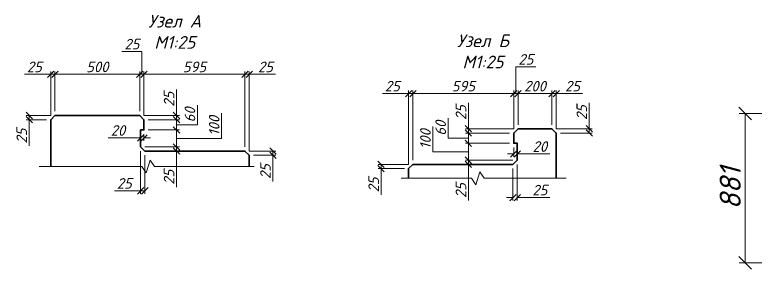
# Model space of a CAD drawing. Header units: millimetres. Extents: x -2273229 to 69798, y -750941 to 41219.
# Drawn here: x 26888 to 31252, y 26028 to 27529 of the extents above; entities that cross this region are included whole.
import ezdxf

# ---------------------------------------------------------------- set-up
doc = ezdxf.new("R2010")
doc.units = ezdxf.units.MM
for name, color, linetype, lineweight in [('$Выноски', 5, 'Continuous', 13), ('$Размеры', 5, 'Continuous', 13), ('$Слои конструкции', 7, 'Continuous', 35), ('$Тонкие', 8, 'Continuous', 13)]:
    doc.layers.add(name, color=color, linetype=linetype, lineweight=lineweight)
doc.styles.add('@ТРАНСПРОЕКТ', font='isocpeur.ttf', dxfattribs={"oblique": 15})
doc.dimstyles.new('@TN  1-25', dxfattribs={"dimscale": 25, "dimtxt": 2.5, "dimasz": 1.5, "dimexe": 0.7, "dimexo": 1, "dimgap": 0.5, "dimtad": 1, "dimdec": 0, "dimzin": 0, "dimdsep": 46, "dimtxsty": '@ТРАНСПРОЕКТ', "dimblk": 'OBLIQUE', "dimcen": 0, "dimclrd": 256, "dimclre": 256, "dimclrt": 256, "dimaunit": 1, "dimadec": 3, "dimazin": 0, "dimtfac": 1, "dimtdec": 0, "dimtofl": 0, "dimtmove": 0, "dimatfit": 3, "dimfxl": 1, "dimtolj": 1, "dimtzin": 0, "dimlwd": 13, "dimlwe": 13, "dimarcsym": 0})
doc.dimstyles.new('@TN  1-50', dxfattribs={"dimscale": 50, "dimtxt": 2.5, "dimasz": 1.5, "dimexe": 0.7, "dimexo": 1, "dimgap": 0.5, "dimtad": 1, "dimdec": 0, "dimzin": 0, "dimdsep": 46, "dimtxsty": '@ТРАНСПРОЕКТ', "dimblk": 'OBLIQUE', "dimcen": 0, "dimclrd": 5, "dimclre": 5, "dimclrt": 5, "dimaunit": 1, "dimadec": 3, "dimazin": 0, "dimtfac": 1, "dimtdec": 0, "dimtofl": 0, "dimtmove": 0, "dimatfit": 3, "dimfxl": 1, "dimtolj": 1, "dimtzin": 0, "dimlwd": 13, "dimlwe": 13, "dimarcsym": 0})

# ---------------------------------------------------------------- blocks, each defined once
blk = doc.blocks.new('_Oblique')
at = {"color": 0, "linetype": 'ByBlock', "lineweight": -2}
blk.add_line((-0.5, -0.5), (0.5, 0.5), dxfattribs=at)
blk = doc.blocks.new('*D136')
at = {"layer": '$Размеры', "color": 5, "linetype": 'Continuous', "lineweight": 13, "transparency": 16777216}
for p, q in [((31400.4, 26946.8), (31156.9, 26946.8)), ((31191.9, 26065.7), (31191.9, 26946.8)), ((31375.4, 26065.7), (31156.9, 26065.7))]:
    blk.add_line(p, q, dxfattribs=at)
at = {"layer": 'Defpoints', "color": 0, "transparency": 16777216}
for p in [(31191.9, 26946.8), (31450.4, 26946.8), (31425.4, 26065.7)]:
    blk.add_point(p, dxfattribs=at)
at = {"layer": '$Размеры', "color": 5, "lineweight": 13, "transparency": 16777216, "xscale": 75, "yscale": 75, "zscale": 75}
for p, rotation in [((31191.9, 26946.8), 90), ((31191.9, 26065.7), 270)]:
    blk.add_blockref('_Oblique', p, dxfattribs=dict(at, rotation=rotation))
at = {"layer": '$Размеры', "color": 5, "transparency": 16777216, "insert": (31104.4, 26506.2), "char_height": 125, "attachment_point": 5, "rotation": 90, "style": '@ТРАНСПРОЕКТ'}
blk.add_mtext('\\A1;881', dxfattribs=at)
blk = doc.blocks.new('*D165')
at = {"layer": '$Размеры', "linetype": 'Continuous', "lineweight": 13, "ltscale": 50, "transparency": 16777216}
for p, q in [((27099.4, 26934.8), (27099.4, 27195.3)), ((27124.4, 26959.8), (27124.4, 27195.3)), ((27099.4, 27177.8), (26945.1, 27177.8)), ((27124.4, 27177.8), (27099.4, 27177.8))]:
    blk.add_line(p, q, dxfattribs=at)
at = {"layer": 'Defpoints', "color": 0, "ltscale": 50, "transparency": 16777216}
for p in [(27099.4, 27177.8), (27124.4, 26934.8), (27099.4, 26909.8)]:
    blk.add_point(p, dxfattribs=at)
at = {"layer": '$Размеры', "lineweight": 13, "ltscale": 50, "transparency": 16777216, "xscale": 37.5, "yscale": 37.5, "zscale": 37.5, "rotation": 180}
blk.add_blockref('_Oblique', (27099.4, 27177.8), dxfattribs=at)
at = {"layer": '$Размеры', "lineweight": 13, "ltscale": 50, "transparency": 16777216, "xscale": 37.5, "yscale": 37.5, "zscale": 37.5}
blk.add_blockref('_Oblique', (27124.4, 27177.8), dxfattribs=at)
at = {"layer": '$Размеры', "ltscale": 50, "transparency": 16777216, "insert": (27003.5, 27221.6), "char_height": 62.5, "attachment_point": 5, "style": '@ТРАНСПРОЕКТ'}
blk.add_mtext('\\A1;25', dxfattribs=at)
blk = doc.blocks.new('*D166')
at = {"layer": '$Размеры', "linetype": 'Continuous', "lineweight": 13, "ltscale": 50, "transparency": 16777216}
for p, q in [((27124.4, 26959.8), (27124.4, 27195.3)), ((27624.4, 26959.8), (27624.4, 27195.3)), ((27124.4, 27177.8), (27624.4, 27177.8))]:
    blk.add_line(p, q, dxfattribs=at)
at = {"layer": 'Defpoints', "color": 0, "ltscale": 50, "transparency": 16777216}
for p in [(27624.4, 27177.8), (27124.4, 26934.8), (27624.4, 26934.8)]:
    blk.add_point(p, dxfattribs=at)
at = {"layer": '$Размеры', "lineweight": 13, "ltscale": 50, "transparency": 16777216, "xscale": 37.5, "yscale": 37.5, "zscale": 37.5, "rotation": 180}
blk.add_blockref('_Oblique', (27124.4, 27177.8), dxfattribs=at)
at = {"layer": '$Размеры', "lineweight": 13, "ltscale": 50, "transparency": 16777216, "xscale": 37.5, "yscale": 37.5, "zscale": 37.5}
blk.add_blockref('_Oblique', (27624.4, 27177.8), dxfattribs=at)
at = {"layer": '$Размеры', "ltscale": 50, "transparency": 16777216, "insert": (27374.4, 27221.6), "char_height": 62.5, "attachment_point": 5, "style": '@ТРАНСПРОЕКТ'}
blk.add_mtext('\\A1;500', dxfattribs=at)
blk = doc.blocks.new('*D167')
at = {"layer": '$Размеры', "linetype": 'Continuous', "lineweight": 13, "ltscale": 50, "transparency": 16777216}
for p, q in [((27636.3, 27312.3), (27519.5, 27312.3)), ((27636.9, 27177.8), (27636.3, 27312.3)), ((27624.4, 26959.8), (27624.4, 27195.3)), ((27649.4, 26934.8), (27649.4, 27195.3)), ((27624.4, 27177.8), (27649.4, 27177.8))]:
    blk.add_line(p, q, dxfattribs=at)
at = {"layer": 'Defpoints', "color": 0, "ltscale": 50, "transparency": 16777216}
for p in [(27649.4, 27177.8), (27624.4, 26934.8), (27649.4, 26909.8)]:
    blk.add_point(p, dxfattribs=at)
at = {"layer": '$Размеры', "lineweight": 13, "ltscale": 50, "transparency": 16777216, "xscale": 37.5, "yscale": 37.5, "zscale": 37.5, "rotation": 180}
blk.add_blockref('_Oblique', (27624.4, 27177.8), dxfattribs=at)
at = {"layer": '$Размеры', "lineweight": 13, "ltscale": 50, "transparency": 16777216, "xscale": 37.5, "yscale": 37.5, "zscale": 37.5}
blk.add_blockref('_Oblique', (27649.4, 27177.8), dxfattribs=at)
at = {"layer": '$Размеры', "ltscale": 50, "transparency": 16777216, "insert": (27577.9, 27356), "char_height": 62.5, "attachment_point": 5, "style": '@ТРАНСПРОЕКТ'}
blk.add_mtext('\\A1;25', dxfattribs=at)
blk = doc.blocks.new('*D168')
at = {"layer": '$Размеры', "linetype": 'Continuous', "lineweight": 13, "ltscale": 50, "transparency": 16777216}
for p, q in [((27629.4, 26802.9), (27437.6, 26802.9)), ((27629.4, 26825), (27629.4, 26785.4)), ((27649.4, 26825), (27649.4, 26785.4)), ((27649.4, 26802.9), (27686.9, 26802.9))]:
    blk.add_line(p, q, dxfattribs=at)
at = {"layer": 'Defpoints', "color": 0, "ltscale": 50, "transparency": 16777216}
for p in [(27629.4, 26850), (27649.4, 26850), (27649.4, 26802.9)]:
    blk.add_point(p, dxfattribs=at)
at = {"layer": '$Размеры', "lineweight": 13, "ltscale": 50, "transparency": 16777216, "xscale": 37.5, "yscale": 37.5, "zscale": 37.5}
blk.add_blockref('_Oblique', (27629.4, 26802.9), dxfattribs=at)
at = {"layer": '$Размеры', "lineweight": 13, "ltscale": 50, "transparency": 16777216, "xscale": 37.5, "yscale": 37.5, "zscale": 37.5, "rotation": 180}
blk.add_blockref('_Oblique', (27649.4, 26802.9), dxfattribs=at)
at = {"layer": '$Размеры', "ltscale": 50, "transparency": 16777216, "insert": (27496, 26846.7), "char_height": 62.5, "attachment_point": 5, "style": '@ТРАНСПРОЕКТ'}
blk.add_mtext('\\A1;20', dxfattribs=at)
blk = doc.blocks.new('*D169')
at = {"layer": '$Размеры', "linetype": 'Continuous', "lineweight": 13, "ltscale": 50, "transparency": 16777216}
for p, q in [((27629.4, 26724.9), (27629.4, 26473)), ((27654.4, 26699.9), (27654.4, 26473)), ((27629.4, 26490.5), (27475.1, 26490.5)), ((27654.4, 26490.5), (27629.4, 26490.5))]:
    blk.add_line(p, q, dxfattribs=at)
at = {"layer": 'Defpoints', "color": 0, "ltscale": 50, "transparency": 16777216}
for p in [(27629.4, 26749.9), (27654.4, 26724.9), (27629.4, 26490.5)]:
    blk.add_point(p, dxfattribs=at)
at = {"layer": '$Размеры', "lineweight": 13, "ltscale": 50, "transparency": 16777216, "xscale": 37.5, "yscale": 37.5, "zscale": 37.5, "rotation": 180}
blk.add_blockref('_Oblique', (27629.4, 26490.5), dxfattribs=at)
at = {"layer": '$Размеры', "lineweight": 13, "ltscale": 50, "transparency": 16777216, "xscale": 37.5, "yscale": 37.5, "zscale": 37.5}
blk.add_blockref('_Oblique', (27654.4, 26490.5), dxfattribs=at)
at = {"layer": '$Размеры', "ltscale": 50, "transparency": 16777216, "insert": (27533.5, 26534.2), "char_height": 62.5, "attachment_point": 5, "style": '@ТРАНСПРОЕКТ'}
blk.add_mtext('\\A1;25', dxfattribs=at)
blk = doc.blocks.new('*D170')
at = {"layer": '$Размеры', "linetype": 'Continuous', "lineweight": 13, "ltscale": 50, "transparency": 16777216}
for p, q in [((27649.4, 26934.8), (27649.4, 27195.3)), ((28244.4, 26749.9), (28244.4, 27195.3)), ((27649.4, 27177.8), (28244.4, 27177.8))]:
    blk.add_line(p, q, dxfattribs=at)
at = {"layer": 'Defpoints', "color": 0, "ltscale": 50, "transparency": 16777216}
for p in [(28244.4, 27177.8), (27649.4, 26909.8), (28244.4, 26724.9)]:
    blk.add_point(p, dxfattribs=at)
at = {"layer": '$Размеры', "lineweight": 13, "ltscale": 50, "transparency": 16777216, "xscale": 37.5, "yscale": 37.5, "zscale": 37.5, "rotation": 180}
blk.add_blockref('_Oblique', (27649.4, 27177.8), dxfattribs=at)
at = {"layer": '$Размеры', "lineweight": 13, "ltscale": 50, "transparency": 16777216, "xscale": 37.5, "yscale": 37.5, "zscale": 37.5}
blk.add_blockref('_Oblique', (28244.4, 27177.8), dxfattribs=at)
at = {"layer": '$Размеры', "ltscale": 50, "transparency": 16777216, "insert": (27946.9, 27221.6), "char_height": 62.5, "attachment_point": 5, "style": '@ТРАНСПРОЕКТ'}
blk.add_mtext('\\A1;595', dxfattribs=at)
blk = doc.blocks.new('*D171')
at = {"layer": '$Размеры', "linetype": 'Continuous', "lineweight": 13, "ltscale": 50, "transparency": 16777216}
for p, q in [((28244.4, 26749.9), (28244.4, 27195.3)), ((28269.4, 26724.9), (28269.4, 27195.3)), ((28244.4, 27177.8), (28269.4, 27177.8)), ((28269.4, 27177.8), (28423.6, 27177.8))]:
    blk.add_line(p, q, dxfattribs=at)
at = {"layer": 'Defpoints', "color": 0, "ltscale": 50, "transparency": 16777216}
for p in [(28269.4, 27177.8), (28244.4, 26724.9), (28269.4, 26699.9)]:
    blk.add_point(p, dxfattribs=at)
at = {"layer": '$Размеры', "lineweight": 13, "ltscale": 50, "transparency": 16777216, "xscale": 37.5, "yscale": 37.5, "zscale": 37.5, "rotation": 180}
blk.add_blockref('_Oblique', (28244.4, 27177.8), dxfattribs=at)
at = {"layer": '$Размеры', "lineweight": 13, "ltscale": 50, "transparency": 16777216, "xscale": 37.5, "yscale": 37.5, "zscale": 37.5}
blk.add_blockref('_Oblique', (28269.4, 27177.8), dxfattribs=at)
at = {"layer": '$Размеры', "ltscale": 50, "transparency": 16777216, "insert": (28365.2, 27221.6), "char_height": 62.5, "attachment_point": 5, "style": '@ТРАНСПРОЕКТ'}
blk.add_mtext('\\A1;25', dxfattribs=at)
blk = doc.blocks.new('*D172')
at = {"layer": '$Размеры', "linetype": 'Continuous', "lineweight": 13, "ltscale": 50, "transparency": 16777216}
for p, q in [((28269.4, 26724.9), (28426.7, 26724.9)), ((28409.2, 26724.9), (28409.2, 26699.9)), ((28294.4, 26699.9), (28426.7, 26699.9)), ((28409.2, 26699.9), (28409.2, 26545.6))]:
    blk.add_line(p, q, dxfattribs=at)
at = {"layer": 'Defpoints', "color": 0, "ltscale": 50, "transparency": 16777216}
for p in [(28244.4, 26724.9), (28269.4, 26699.9), (28409.2, 26699.9)]:
    blk.add_point(p, dxfattribs=at)
at = {"layer": '$Размеры', "lineweight": 13, "ltscale": 50, "transparency": 16777216, "xscale": 37.5, "yscale": 37.5, "zscale": 37.5}
for p, rotation in [((28409.2, 26724.9), 90), ((28409.2, 26699.9), 270)]:
    blk.add_blockref('_Oblique', p, dxfattribs=dict(at, rotation=rotation))
at = {"layer": '$Размеры', "ltscale": 50, "transparency": 16777216, "insert": (28365.5, 26604), "char_height": 62.5, "attachment_point": 5, "rotation": 90, "style": '@ТРАНСПРОЕКТ'}
blk.add_mtext('\\A1;25', dxfattribs=at)
blk = doc.blocks.new('*D173')
at = {"layer": '$Размеры', "linetype": 'Continuous', "lineweight": 13, "ltscale": 50, "transparency": 16777216}
for p, q in [((27654.4, 26749.9), (27858.5, 26749.9)), ((27841, 26749.9), (27841, 26724.9)), ((27679.4, 26724.9), (27858.5, 26724.9)), ((27841, 26724.9), (27841, 26512.2))]:
    blk.add_line(p, q, dxfattribs=at)
at = {"layer": 'Defpoints', "color": 0, "ltscale": 50, "transparency": 16777216}
for p in [(27629.4, 26749.9), (27841, 26749.9), (27654.4, 26724.9)]:
    blk.add_point(p, dxfattribs=at)
at = {"layer": '$Размеры', "lineweight": 13, "ltscale": 50, "transparency": 16777216, "xscale": 37.5, "yscale": 37.5, "zscale": 37.5}
for p, rotation in [((27841, 26749.9), 90), ((27841, 26724.9), 270)]:
    blk.add_blockref('_Oblique', p, dxfattribs=dict(at, rotation=rotation))
at = {"layer": '$Размеры', "ltscale": 50, "transparency": 16777216, "insert": (27797.2, 26570.6), "char_height": 62.5, "attachment_point": 5, "rotation": 90, "style": '@ТРАНСПРОЕКТ'}
blk.add_mtext('\\A1;25', dxfattribs=at)
blk = doc.blocks.new('*D174')
at = {"layer": '$Размеры', "linetype": 'Continuous', "lineweight": 13, "ltscale": 50, "transparency": 16777216}
for p, q in [((29209, 26646.4), (29029.5, 26646.4)), ((29184, 26621.4), (29029.5, 26621.4)), ((29047, 26646.4), (29047, 26621.4)), ((29047, 26621.4), (29047, 26467.1))]:
    blk.add_line(p, q, dxfattribs=at)
at = {"layer": 'Defpoints', "color": 0, "ltscale": 50, "transparency": 16777216}
for p in [(29047, 26621.4), (29209, 26621.4), (29234, 26646.4)]:
    blk.add_point(p, dxfattribs=at)
at = {"layer": '$Размеры', "lineweight": 13, "ltscale": 50, "transparency": 16777216, "xscale": 37.5, "yscale": 37.5, "zscale": 37.5}
for p, rotation in [((29047, 26646.4), 90), ((29047, 26621.4), 270)]:
    blk.add_blockref('_Oblique', p, dxfattribs=dict(at, rotation=rotation))
at = {"layer": '$Размеры', "ltscale": 50, "transparency": 16777216, "insert": (29003.3, 26525.5), "char_height": 62.5, "attachment_point": 5, "rotation": 90, "style": '@ТРАНСПРОЕКТ'}
blk.add_mtext('\\A1;25', dxfattribs=at)
blk = doc.blocks.new('*D175')
at = {"layer": '$Размеры', "linetype": 'Continuous', "lineweight": 13, "ltscale": 50, "transparency": 16777216}
for p, q in [((29841.5, 27064.1), (29841.6, 27222.2)), ((29841.6, 27222.2), (29958.3, 27222.2)), ((29829, 26855.5), (29829, 27081.6)), ((29854, 27064.1), (29829, 27064.1)), ((29854, 26880.5), (29854, 27081.6))]:
    blk.add_line(p, q, dxfattribs=at)
at = {"layer": 'Defpoints', "color": 0, "ltscale": 50, "transparency": 16777216}
for p in [(29829, 27064.1), (29854, 26855.5), (29829, 26830.5)]:
    blk.add_point(p, dxfattribs=at)
at = {"layer": '$Размеры', "lineweight": 13, "ltscale": 50, "transparency": 16777216, "xscale": 37.5, "yscale": 37.5, "zscale": 37.5, "rotation": 180}
blk.add_blockref('_Oblique', (29829, 27064.1), dxfattribs=at)
at = {"layer": '$Размеры', "lineweight": 13, "ltscale": 50, "transparency": 16777216, "xscale": 37.5, "yscale": 37.5, "zscale": 37.5}
blk.add_blockref('_Oblique', (29854, 27064.1), dxfattribs=at)
at = {"layer": '$Размеры', "ltscale": 50, "transparency": 16777216, "insert": (29900, 27265.9), "char_height": 62.5, "attachment_point": 5, "style": '@ТРАНСПРОЕКТ'}
blk.add_mtext('\\A1;25', dxfattribs=at)
blk = doc.blocks.new('*D176')
at = {"layer": '$Размеры', "linetype": 'Continuous', "lineweight": 13, "ltscale": 50, "transparency": 16777216}
for p, q in [((29854, 26880.5), (29854, 27081.6)), ((29854, 27064.1), (30054, 27064.1)), ((30054, 26880.5), (30054, 27081.6))]:
    blk.add_line(p, q, dxfattribs=at)
at = {"layer": 'Defpoints', "color": 0, "ltscale": 50, "transparency": 16777216}
for p in [(30054, 27064.1), (29854, 26855.5), (30054, 26855.5)]:
    blk.add_point(p, dxfattribs=at)
at = {"layer": '$Размеры', "lineweight": 13, "ltscale": 50, "transparency": 16777216, "xscale": 37.5, "yscale": 37.5, "zscale": 37.5, "rotation": 180}
blk.add_blockref('_Oblique', (29854, 27064.1), dxfattribs=at)
at = {"layer": '$Размеры', "lineweight": 13, "ltscale": 50, "transparency": 16777216, "xscale": 37.5, "yscale": 37.5, "zscale": 37.5}
blk.add_blockref('_Oblique', (30054, 27064.1), dxfattribs=at)
at = {"layer": '$Размеры', "ltscale": 50, "transparency": 16777216, "insert": (29954, 27107.9), "char_height": 62.5, "attachment_point": 5, "style": '@ТРАНСПРОЕКТ'}
blk.add_mtext('\\A1;200', dxfattribs=at)
blk = doc.blocks.new('*D177')
at = {"layer": '$Размеры', "linetype": 'Continuous', "lineweight": 13, "ltscale": 50, "transparency": 16777216}
for p, q in [((30054, 26880.5), (30054, 27081.6)), ((30054, 27064.1), (30079, 27064.1)), ((30079, 26855.5), (30079, 27081.6)), ((30079, 27064.1), (30233.2, 27064.1))]:
    blk.add_line(p, q, dxfattribs=at)
at = {"layer": 'Defpoints', "color": 0, "ltscale": 50, "transparency": 16777216}
for p in [(30079, 27064.1), (30054, 26855.5), (30079, 26830.5)]:
    blk.add_point(p, dxfattribs=at)
at = {"layer": '$Размеры', "lineweight": 13, "ltscale": 50, "transparency": 16777216, "xscale": 37.5, "yscale": 37.5, "zscale": 37.5, "rotation": 180}
blk.add_blockref('_Oblique', (30054, 27064.1), dxfattribs=at)
at = {"layer": '$Размеры', "lineweight": 13, "ltscale": 50, "transparency": 16777216, "xscale": 37.5, "yscale": 37.5, "zscale": 37.5}
blk.add_blockref('_Oblique', (30079, 27064.1), dxfattribs=at)
at = {"layer": '$Размеры', "ltscale": 50, "transparency": 16777216, "insert": (30174.8, 27107.9), "char_height": 62.5, "attachment_point": 5, "style": '@ТРАНСПРОЕКТ'}
blk.add_mtext('\\A1;25', dxfattribs=at)
blk = doc.blocks.new('*D178')
at = {"layer": '$Размеры', "linetype": 'Continuous', "lineweight": 13, "ltscale": 50, "transparency": 16777216}
for p, q in [((29829, 26707.8), (29791.5, 26707.8)), ((29829, 26746.5), (29829, 26690.3)), ((29849, 26746.5), (29849, 26690.3)), ((29849, 26707.8), (30040.7, 26707.8))]:
    blk.add_line(p, q, dxfattribs=at)
at = {"layer": 'Defpoints', "color": 0, "ltscale": 50, "transparency": 16777216}
for p in [(29829, 26771.5), (29849, 26771.5), (29829, 26707.8)]:
    blk.add_point(p, dxfattribs=at)
at = {"layer": '$Размеры', "lineweight": 13, "ltscale": 50, "transparency": 16777216, "xscale": 37.5, "yscale": 37.5, "zscale": 37.5}
blk.add_blockref('_Oblique', (29829, 26707.8), dxfattribs=at)
at = {"layer": '$Размеры', "lineweight": 13, "ltscale": 50, "transparency": 16777216, "xscale": 37.5, "yscale": 37.5, "zscale": 37.5, "rotation": 180}
blk.add_blockref('_Oblique', (29849, 26707.8), dxfattribs=at)
at = {"layer": '$Размеры', "ltscale": 50, "transparency": 16777216, "insert": (29982.3, 26751.5), "char_height": 62.5, "attachment_point": 5, "style": '@ТРАНСПРОЕКТ'}
blk.add_mtext('\\A1;20', dxfattribs=at)
blk = doc.blocks.new('*D179')
at = {"layer": '$Размеры', "linetype": 'Continuous', "lineweight": 13, "transparency": 16777216}
for p, q in [((27841, 26934.8), (27841, 27089)), ((27649.4, 26934.8), (27858.5, 26934.8)), ((27841, 26909.8), (27841, 26934.8)), ((27674.4, 26909.8), (27858.5, 26909.8))]:
    blk.add_line(p, q, dxfattribs=at)
at = {"layer": 'Defpoints', "color": 0, "transparency": 16777216}
for p in [(27624.4, 26934.8), (27841, 26934.8), (27649.4, 26909.8)]:
    blk.add_point(p, dxfattribs=at)
at = {"layer": '$Размеры', "lineweight": 13, "transparency": 16777216, "xscale": 37.5, "yscale": 37.5, "zscale": 37.5}
for p, rotation in [((27841, 26934.8), 90), ((27841, 26909.8), 270)]:
    blk.add_blockref('_Oblique', p, dxfattribs=dict(at, rotation=rotation))
at = {"layer": '$Размеры', "transparency": 16777216, "insert": (27797.2, 27030.7), "char_height": 62.5, "attachment_point": 5, "rotation": 90, "style": '@ТРАНСПРОЕКТ'}
blk.add_mtext('\\A1;25', dxfattribs=at)
blk = doc.blocks.new('*D180')
at = {"layer": '$Размеры', "linetype": 'Continuous', "lineweight": 13, "transparency": 16777216}
for p, q in [((27964.1, 26880.1), (27964.1, 26996.8)), ((27674.4, 26909.8), (27858.5, 26909.8)), ((27841, 26850), (27841, 26909.8)), ((27674.4, 26850), (27858.5, 26850)), ((27841, 26879.9), (27964.1, 26880.1))]:
    blk.add_line(p, q, dxfattribs=at)
at = {"layer": 'Defpoints', "color": 0, "transparency": 16777216}
for p in [(27649.4, 26909.8), (27841, 26909.8), (27649.4, 26850)]:
    blk.add_point(p, dxfattribs=at)
at = {"layer": '$Размеры', "lineweight": 13, "transparency": 16777216, "xscale": 37.5, "yscale": 37.5, "zscale": 37.5}
for p, rotation in [((27841, 26909.8), 90), ((27841, 26850), 270)]:
    blk.add_blockref('_Oblique', p, dxfattribs=dict(at, rotation=rotation))
at = {"layer": '$Размеры', "transparency": 16777216, "insert": (27920.3, 26938.4), "char_height": 62.5, "attachment_point": 5, "rotation": 90, "style": '@ТРАНСПРОЕКТ'}
blk.add_mtext('\\A1;60', dxfattribs=at)
blk = doc.blocks.new('*D181')
at = {"layer": '$Размеры', "linetype": 'Continuous', "lineweight": 13, "transparency": 16777216}
for p, q in [((28107.1, 26799.8), (28107.1, 26947.8)), ((27674.4, 26850), (27858.5, 26850)), ((27841, 26850), (27841, 26749.9)), ((27841, 26799.9), (28107.1, 26799.8)), ((27654.4, 26749.9), (27858.5, 26749.9))]:
    blk.add_line(p, q, dxfattribs=at)
at = {"layer": 'Defpoints', "color": 0, "transparency": 16777216}
for p in [(27649.4, 26850), (27629.4, 26749.9), (27841, 26749.9)]:
    blk.add_point(p, dxfattribs=at)
at = {"layer": '$Размеры', "lineweight": 13, "transparency": 16777216, "xscale": 37.5, "yscale": 37.5, "zscale": 37.5}
for p, rotation in [((27841, 26850), 90), ((27841, 26749.9), 270)]:
    blk.add_blockref('_Oblique', p, dxfattribs=dict(at, rotation=rotation))
at = {"layer": '$Размеры', "transparency": 16777216, "insert": (28063.4, 26873.8), "char_height": 62.5, "attachment_point": 5, "rotation": 90, "style": '@ТРАНСПРОЕКТ'}
blk.add_mtext('\\A1;100', dxfattribs=at)
blk = doc.blocks.new('*D182')
at = {"layer": '$Размеры', "linetype": 'Continuous', "lineweight": 13, "transparency": 16777216}
for p, q in [((29234, 26671.4), (29234, 27081.6)), ((29829, 27064.1), (29234, 27064.1)), ((29829, 26855.5), (29829, 27081.6))]:
    blk.add_line(p, q, dxfattribs=at)
at = {"layer": 'Defpoints', "color": 0, "transparency": 16777216}
for p in [(29234, 27064.1), (29829, 26830.5), (29234, 26646.4)]:
    blk.add_point(p, dxfattribs=at)
at = {"layer": '$Размеры', "lineweight": 13, "transparency": 16777216, "xscale": 37.5, "yscale": 37.5, "zscale": 37.5, "rotation": 180}
blk.add_blockref('_Oblique', (29234, 27064.1), dxfattribs=at)
at = {"layer": '$Размеры', "lineweight": 13, "transparency": 16777216, "xscale": 37.5, "yscale": 37.5, "zscale": 37.5}
blk.add_blockref('_Oblique', (29829, 27064.1), dxfattribs=at)
at = {"layer": '$Размеры', "transparency": 16777216, "insert": (29531.5, 27107.9), "char_height": 62.5, "attachment_point": 5, "style": '@ТРАНСПРОЕКТ'}
blk.add_mtext('\\A1;595', dxfattribs=at)
blk = doc.blocks.new('*D183')
at = {"layer": '$Размеры', "linetype": 'Continuous', "lineweight": 13, "transparency": 16777216}
for p, q in [((29209, 27064.1), (29054.7, 27064.1)), ((29209, 26646.4), (29209, 27081.6)), ((29234, 27064.1), (29209, 27064.1)), ((29234, 26671.4), (29234, 27081.6))]:
    blk.add_line(p, q, dxfattribs=at)
at = {"layer": 'Defpoints', "color": 0, "transparency": 16777216}
for p in [(29209, 27064.1), (29209, 26621.4), (29234, 26646.4)]:
    blk.add_point(p, dxfattribs=at)
at = {"layer": '$Размеры', "lineweight": 13, "transparency": 16777216, "xscale": 37.5, "yscale": 37.5, "zscale": 37.5, "rotation": 180}
blk.add_blockref('_Oblique', (29209, 27064.1), dxfattribs=at)
at = {"layer": '$Размеры', "lineweight": 13, "transparency": 16777216, "xscale": 37.5, "yscale": 37.5, "zscale": 37.5}
blk.add_blockref('_Oblique', (29234, 27064.1), dxfattribs=at)
at = {"layer": '$Размеры', "transparency": 16777216, "insert": (29113.1, 27107.9), "char_height": 62.5, "attachment_point": 5, "style": '@ТРАНСПРОЕКТ'}
blk.add_mtext('\\A1;25', dxfattribs=at)
blk = doc.blocks.new('*D184')
at = {"layer": '$Размеры', "linetype": 'Continuous', "lineweight": 13, "ltscale": 50, "transparency": 16777216}
for p, q in [((27099.4, 26934.8), (26955.3, 26934.8)), ((26972.8, 26934.8), (26972.8, 26909.8)), ((27074.4, 26909.8), (26955.3, 26909.8)), ((26972.8, 26909.8), (26972.8, 26755.5))]:
    blk.add_line(p, q, dxfattribs=at)
at = {"layer": 'Defpoints', "color": 0, "ltscale": 50, "transparency": 16777216}
for p in [(27124.4, 26934.8), (26972.8, 26909.8), (27099.4, 26909.8)]:
    blk.add_point(p, dxfattribs=at)
at = {"layer": '$Размеры', "lineweight": 13, "ltscale": 50, "transparency": 16777216, "xscale": 37.5, "yscale": 37.5, "zscale": 37.5}
for p, rotation in [((26972.8, 26934.8), 90), ((26972.8, 26909.8), 270)]:
    blk.add_blockref('_Oblique', p, dxfattribs=dict(at, rotation=rotation))
at = {"layer": '$Размеры', "ltscale": 50, "transparency": 16777216, "insert": (26929, 26813.9), "char_height": 62.5, "attachment_point": 5, "rotation": 90, "style": '@ТРАНСПРОЕКТ'}
blk.add_mtext('\\A1;25', dxfattribs=at)
blk = doc.blocks.new('*D185')
at = {"layer": '$Размеры', "linetype": 'Continuous', "lineweight": 13, "transparency": 16777216}
for p, q in [((29561.3, 26856.3), (29561.3, 27010.5)), ((29829, 26856.3), (29543.8, 26856.3)), ((29561.3, 26831.3), (29561.3, 26856.3)), ((29804, 26831.3), (29543.8, 26831.3))]:
    blk.add_line(p, q, dxfattribs=at)
at = {"layer": 'Defpoints', "color": 0, "transparency": 16777216}
for p in [(29561.3, 26856.3), (29854, 26856.3), (29829, 26831.3)]:
    blk.add_point(p, dxfattribs=at)
at = {"layer": '$Размеры', "lineweight": 13, "transparency": 16777216, "xscale": 37.5, "yscale": 37.5, "zscale": 37.5}
for p, rotation in [((29561.3, 26856.3), 90), ((29561.3, 26831.3), 270)]:
    blk.add_blockref('_Oblique', p, dxfattribs=dict(at, rotation=rotation))
at = {"layer": '$Размеры', "transparency": 16777216, "insert": (29517.6, 26952.2), "char_height": 62.5, "attachment_point": 5, "rotation": 90, "style": '@ТРАНСПРОЕКТ'}
blk.add_mtext('\\A1;25', dxfattribs=at)
blk = doc.blocks.new('*D186')
at = {"layer": '$Размеры', "linetype": 'Continuous', "lineweight": 13, "transparency": 16777216}
for p, q in [((29441.9, 26801.5), (29441.9, 26918.2)), ((29561.3, 26801.4), (29441.9, 26801.5)), ((29804, 26831.3), (29543.8, 26831.3)), ((29561.3, 26831.3), (29561.3, 26771.5)), ((29804, 26771.5), (29543.8, 26771.5))]:
    blk.add_line(p, q, dxfattribs=at)
at = {"layer": 'Defpoints', "color": 0, "transparency": 16777216}
for p in [(29829, 26831.3), (29561.3, 26771.5), (29829, 26771.5)]:
    blk.add_point(p, dxfattribs=at)
at = {"layer": '$Размеры', "lineweight": 13, "transparency": 16777216, "xscale": 37.5, "yscale": 37.5, "zscale": 37.5}
for p, rotation in [((29561.3, 26831.3), 90), ((29561.3, 26771.5), 270)]:
    blk.add_blockref('_Oblique', p, dxfattribs=dict(at, rotation=rotation))
at = {"layer": '$Размеры', "transparency": 16777216, "insert": (29398.1, 26859.8), "char_height": 62.5, "attachment_point": 5, "rotation": 90, "style": '@ТРАНСПРОЕКТ'}
blk.add_mtext('\\A1;60', dxfattribs=at)
blk = doc.blocks.new('*D187')
at = {"layer": '$Размеры', "linetype": 'Continuous', "lineweight": 13, "transparency": 16777216}
for p, q in [((29351.7, 26721.5), (29351.7, 26869.5)), ((29804, 26771.5), (29543.8, 26771.5)), ((29561.3, 26771.5), (29561.3, 26671.4)), ((29561.3, 26721.4), (29351.7, 26721.5)), ((29824, 26671.4), (29543.8, 26671.4))]:
    blk.add_line(p, q, dxfattribs=at)
at = {"layer": 'Defpoints', "color": 0, "transparency": 16777216}
for p in [(29829, 26771.5), (29561.3, 26671.4), (29849, 26671.4)]:
    blk.add_point(p, dxfattribs=at)
at = {"layer": '$Размеры', "lineweight": 13, "transparency": 16777216, "xscale": 37.5, "yscale": 37.5, "zscale": 37.5}
for p, rotation in [((29561.3, 26771.5), 90), ((29561.3, 26671.4), 270)]:
    blk.add_blockref('_Oblique', p, dxfattribs=dict(at, rotation=rotation))
at = {"layer": '$Размеры', "transparency": 16777216, "insert": (29308, 26795.5), "char_height": 62.5, "attachment_point": 5, "rotation": 90, "style": '@ТРАНСПРОЕКТ'}
blk.add_mtext('\\A1;100', dxfattribs=at)
blk = doc.blocks.new('*D188')
at = {"layer": '$Размеры', "linetype": 'Continuous', "lineweight": 13, "transparency": 16777216}
for p, q in [((29824, 26671.4), (29543.8, 26671.4)), ((29561.3, 26671.4), (29561.3, 26646.4)), ((29799, 26646.4), (29543.8, 26646.4)), ((29561.3, 26646.4), (29561.3, 26433.8))]:
    blk.add_line(p, q, dxfattribs=at)
at = {"layer": 'Defpoints', "color": 0, "transparency": 16777216}
for p in [(29849, 26671.4), (29561.3, 26646.4), (29824, 26646.4)]:
    blk.add_point(p, dxfattribs=at)
at = {"layer": '$Размеры', "lineweight": 13, "transparency": 16777216, "xscale": 37.5, "yscale": 37.5, "zscale": 37.5}
for p, rotation in [((29561.3, 26671.4), 90), ((29561.3, 26646.4), 270)]:
    blk.add_blockref('_Oblique', p, dxfattribs=dict(at, rotation=rotation))
at = {"layer": '$Размеры', "transparency": 16777216, "insert": (29517.6, 26492.1), "char_height": 62.5, "attachment_point": 5, "rotation": 90, "style": '@ТРАНСПРОЕКТ'}
blk.add_mtext('\\A1;25', dxfattribs=at)
blk = doc.blocks.new('*D189')
at = {"layer": '$Размеры', "linetype": 'Continuous', "lineweight": 13, "transparency": 16777216}
for p, q in [((30273.4, 26856.3), (30273.4, 27010.5)), ((30079, 26856.3), (30290.9, 26856.3)), ((30273.4, 26831.3), (30273.4, 26856.3)), ((30104, 26831.3), (30290.9, 26831.3))]:
    blk.add_line(p, q, dxfattribs=at)
at = {"layer": 'Defpoints', "color": 0, "transparency": 16777216}
for p in [(30054, 26856.3), (30079, 26831.3), (30273.4, 26831.3)]:
    blk.add_point(p, dxfattribs=at)
at = {"layer": '$Размеры', "lineweight": 13, "transparency": 16777216, "xscale": 37.5, "yscale": 37.5, "zscale": 37.5}
for p, rotation in [((30273.4, 26856.3), 90), ((30273.4, 26831.3), 270)]:
    blk.add_blockref('_Oblique', p, dxfattribs=dict(at, rotation=rotation))
at = {"layer": '$Размеры', "transparency": 16777216, "insert": (30229.7, 26952.2), "char_height": 62.5, "attachment_point": 5, "rotation": 90, "style": '@ТРАНСПРОЕКТ'}
blk.add_mtext('\\A1;25', dxfattribs=at)
blk = doc.blocks.new('*D190')
at = {"layer": '$Размеры', "linetype": 'Continuous', "lineweight": 13, "ltscale": 50, "transparency": 16777216}
for p, q in [((29824, 26621.4), (29824, 26433.5)), ((29849, 26646.4), (29849, 26433.5)), ((29824, 26451), (29786.5, 26451)), ((29849, 26451), (30040.7, 26451))]:
    blk.add_line(p, q, dxfattribs=at)
at = {"layer": 'Defpoints', "color": 0, "ltscale": 50, "transparency": 16777216}
for p in [(29849, 26671.4), (29824, 26646.4), (29849, 26451)]:
    blk.add_point(p, dxfattribs=at)
at = {"layer": '$Размеры', "lineweight": 13, "ltscale": 50, "transparency": 16777216, "xscale": 37.5, "yscale": 37.5, "zscale": 37.5}
blk.add_blockref('_Oblique', (29824, 26451), dxfattribs=at)
at = {"layer": '$Размеры', "lineweight": 13, "ltscale": 50, "transparency": 16777216, "xscale": 37.5, "yscale": 37.5, "zscale": 37.5, "rotation": 180}
blk.add_blockref('_Oblique', (29849, 26451), dxfattribs=at)
at = {"layer": '$Размеры', "ltscale": 50, "transparency": 16777216, "insert": (29982.3, 26494.7), "char_height": 62.5, "attachment_point": 5, "style": '@ТРАНСПРОЕКТ'}
blk.add_mtext('\\A1;25', dxfattribs=at)

msp = doc.modelspace()

# ---------------------------------------------------------------- linework, layer by layer
at = {"layer": '$Слои конструкции'}
for points in [[(28269.4, 26634.3), (28269.4, 26699.9), (28244.4, 26724.9), (27654.4, 26724.9), (27629.4, 26749.9), (27629.4, 26850), (27649.4, 26850), (27649.4, 26909.8), (27624.4, 26934.8), (27124.4, 26934.8), (27099.4, 26909.8), (27099.4, 26634.3)], [(30079, 26564.3), (30079, 26831.3), (30054, 26856.3), (29854, 26856.3), (29829, 26831.3), (29829, 26771.5), (29849, 26771.5), (29849, 26671.4), (29824, 26646.4), (29234, 26646.4), (29209, 26621.4), (29209, 26564.3)]]:
    msp.add_lwpolyline(points, dxfattribs=at)
at = {"layer": '$Тонкие'}
for points in [[(28299, 26634.3), (27711.3, 26634.3), (27686.3, 26671.8), (27661.3, 26596.8), (27636.3, 26634.3), (27031.6, 26634.3)], [(30137.4, 26564.3), (29654.5, 26564.3), (29629.5, 26601.8), (29604.5, 26526.8), (29579.5, 26564.3), (29165.5, 26564.3)]]:
    msp.add_lwpolyline(points, dxfattribs=at)

# ---------------------------------------------------------------- texts
at = {"layer": '$Выноски', "char_height": 75, "attachment_point": 5, "style": '@ТРАНСПРОЕКТ'}
for s, insert in [('Узел А\\PМ1:25', (27830.7, 27428.7)), ('Узел Б\\PМ1:25', (29647.2, 27313.1))]:
    msp.add_mtext_dynamic_manual_height_columns(s, width=407.434, gutter_width=12.5, heights=[0], dxfattribs=dict(at, insert=insert))

# ---------------------------------------------------------------- dimensions: what is measured, and where the dimension line sits
at = {"layer": '$Размеры', "ltscale": 50}
for base, p1, p2, picture, middle in [((27649.4, 27177.8), (27624.4, 26934.8), (27649.4, 26909.8), '*D167', (27623.8, 27312.3)), ((29829, 27064.1), (29854, 26855.5), (29829, 26830.5), '*D175', (29854.1, 27222.2))]:
    dim = msp.add_linear_dim(base=base, p1=p1, p2=p2, dimstyle='@TN  1-25', override={"dimtmove": 1}, dxfattribs=at)
    dim.commit()
    dim.dimension.update_dxf_attribs({"geometry": picture, "text_midpoint": middle, "dimtype": 160})
for base, p1, p2, picture, middle in [((27099.4, 27177.8), (27124.4, 26934.8), (27099.4, 26909.8), '*D165', (27003.5, 27221.6)), ((27624.4, 27177.8), (27124.4, 26934.8), (27624.4, 26934.8), '*D166', (27374.4, 27221.6)), ((28244.4, 27177.8), (27649.4, 26909.8), (28244.4, 26724.9), '*D170', (27946.9, 27221.6)), ((28269.4, 27177.8), (28244.4, 26724.9), (28269.4, 26699.9), '*D171', (28365.2, 27221.6)), ((30054, 27064.1), (29854, 26855.5), (30054, 26855.5), '*D176', (29954, 27107.9)), ((30079, 27064.1), (30054, 26855.5), (30079, 26830.5), '*D177', (30174.8, 27107.9)), ((27629.4, 26490.5), (27654.4, 26724.9), (27629.4, 26749.9), '*D169', (27533.5, 26534.2)), ((29849, 26451), (29824, 26646.4), (29849, 26671.4), '*D190', (29982.3, 26494.7))]:
    dim = msp.add_linear_dim(base=base, p1=p1, p2=p2, dimstyle='@TN  1-25', dxfattribs=at)
    dim.commit()
    dim.dimension.update_dxf_attribs({"geometry": picture, "text_midpoint": middle})
at = {"layer": '$Размеры'}
for base, p1, p2, picture, middle in [((29209, 27064.1), (29234, 26646.4), (29209, 26621.4), '*D183', (29113.1, 27107.9)), ((29234, 27064.1), (29829, 26830.5), (29234, 26646.4), '*D182', (29531.5, 27107.9))]:
    dim = msp.add_linear_dim(base=base, p1=p1, p2=p2, dimstyle='@TN  1-25', dxfattribs=at)
    dim.commit()
    dim.dimension.update_dxf_attribs({"geometry": picture, "text_midpoint": middle})
for base, p1, p2, dimstyle, picture, middle in [((27841, 26934.8), (27649.4, 26909.8), (27624.4, 26934.8), '@TN  1-25', '*D179', (27797.2, 27030.7)), ((29561.3, 26856.3), (29829, 26831.3), (29854, 26856.3), '@TN  1-25', '*D185', (29517.6, 26952.2)), ((31191.9, 26946.8), (31425.4, 26065.7), (31450.4, 26946.8), '@TN  1-50', '*D136', (31104.4, 26506.2))]:
    dim = msp.add_linear_dim(base=base, p1=p1, p2=p2, angle=90, dimstyle=dimstyle, dxfattribs=at)
    dim.commit()
    dim.dimension.update_dxf_attribs({"geometry": picture, "text_midpoint": middle})
for base, p1, p2, picture, middle in [((27841, 26909.8), (27649.4, 26850), (27649.4, 26909.8), '*D180', (27964.1, 26892.6)), ((27841, 26749.9), (27649.4, 26850), (27629.4, 26749.9), '*D181', (28107.1, 26812.3)), ((29561.3, 26771.5), (29829, 26831.3), (29829, 26771.5), '*D186', (29441.9, 26814)), ((29561.3, 26671.4), (29829, 26771.5), (29849, 26671.4), '*D187', (29351.7, 26734))]:
    dim = msp.add_linear_dim(base=base, p1=p1, p2=p2, angle=90, dimstyle='@TN  1-25', override={"dimtmove": 1}, dxfattribs=at)
    dim.commit()
    dim.dimension.update_dxf_attribs({"geometry": picture, "text_midpoint": middle, "dimtype": 160})
for base, p1, p2, picture, middle in [((30273.4, 26831.3), (30054, 26856.3), (30079, 26831.3), '*D189', (30273.4, 26952.2)), ((29561.3, 26646.4), (29849, 26671.4), (29824, 26646.4), '*D188', (29561.3, 26492.1))]:
    dim = msp.add_linear_dim(base=base, p1=p1, p2=p2, angle=90, dimstyle='@TN  1-25', dxfattribs=at)
    dim.commit()
    dim.dimension.update_dxf_attribs({"geometry": picture, "text_midpoint": middle, "dimtype": 160})
at = {"layer": '$Размеры', "ltscale": 50}
for base, p1, p2, picture, middle in [((26972.8, 26909.8), (27124.4, 26934.8), (27099.4, 26909.8), '*D184', (26929, 26813.9)), ((28409.2, 26699.9), (28244.4, 26724.9), (28269.4, 26699.9), '*D172', (28365.5, 26604)), ((29047, 26621.4), (29234, 26646.4), (29209, 26621.4), '*D174', (29003.3, 26525.5))]:
    dim = msp.add_linear_dim(base=base, p1=p1, p2=p2, angle=90, dimstyle='@TN  1-25', dxfattribs=at)
    dim.commit()
    dim.dimension.update_dxf_attribs({"geometry": picture, "text_midpoint": middle})
for base, p1, p2, picture, middle in [((27649.4, 26802.9), (27629.4, 26850), (27649.4, 26850), '*D168', (27496, 26802.9)), ((29829, 26707.8), (29849, 26771.5), (29829, 26771.5), '*D178', (29982.3, 26707.8))]:
    dim = msp.add_linear_dim(base=base, p1=p1, p2=p2, dimstyle='@TN  1-25', dxfattribs=at)
    dim.commit()
    dim.dimension.update_dxf_attribs({"geometry": picture, "text_midpoint": middle, "dimtype": 160})
dim = msp.add_linear_dim(base=(27841, 26749.9), p1=(27654.4, 26724.9), p2=(27629.4, 26749.9), angle=90, dimstyle='@TN  1-25', dxfattribs=at)
dim.commit()
dim.dimension.update_dxf_attribs({"geometry": '*D173', "text_midpoint": (27841, 26570.6), "dimtype": 160})

doc.saveas('drawing.dxf')
